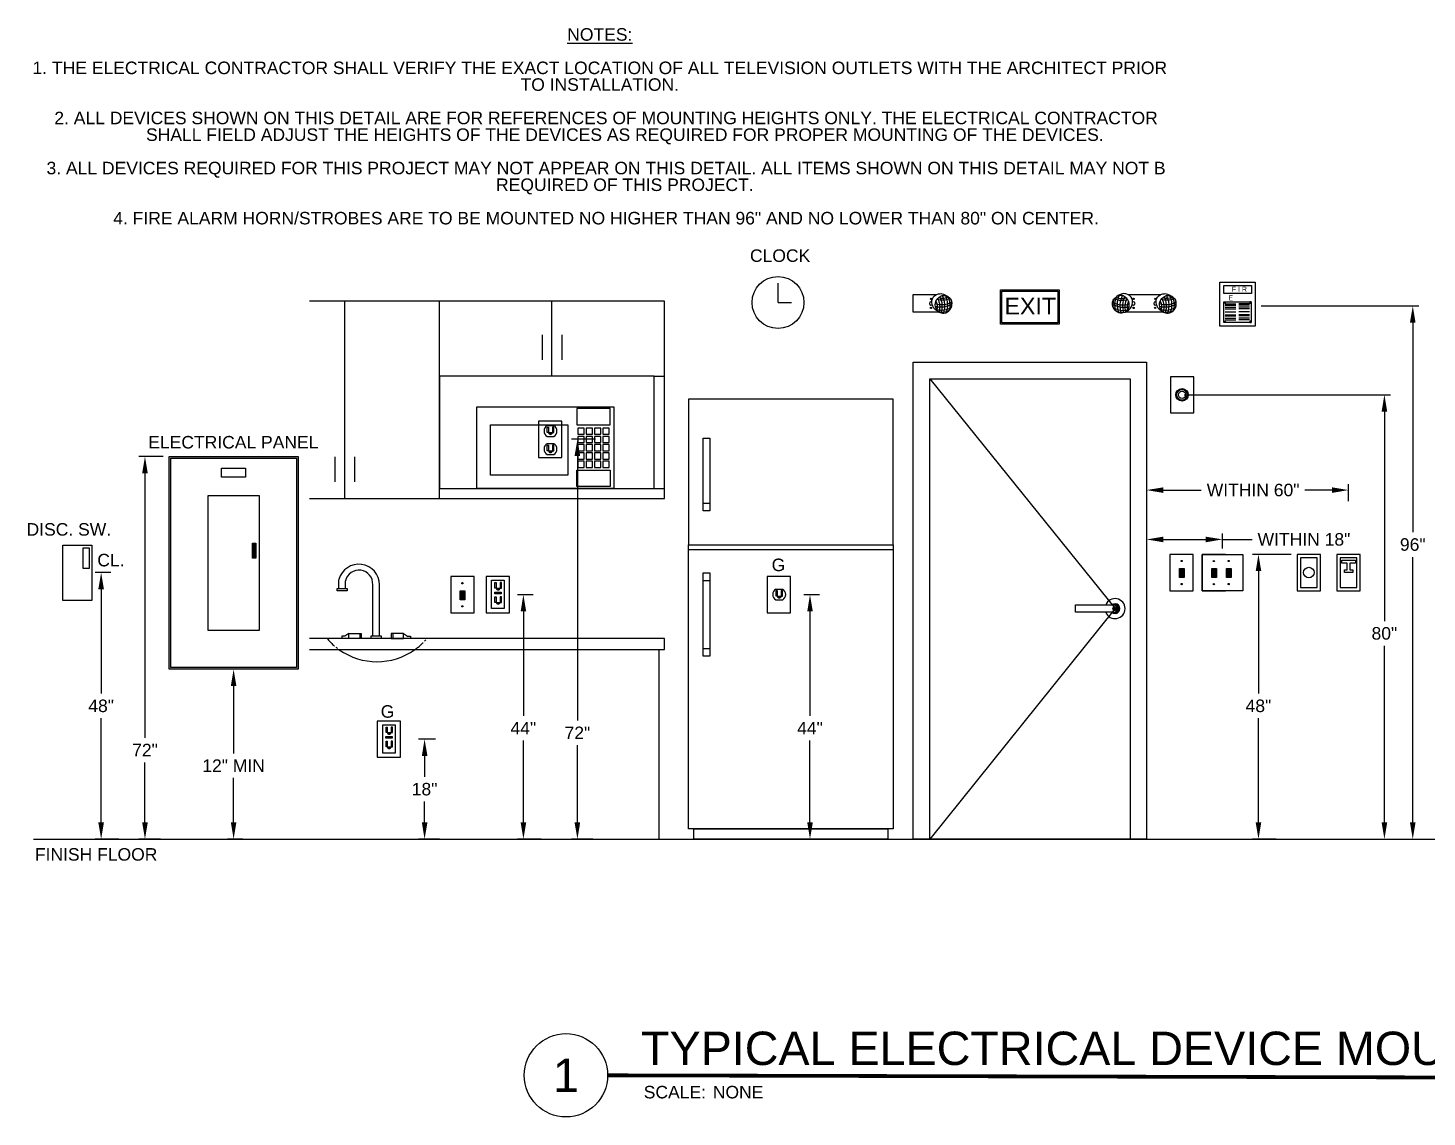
# Model space of a CAD drawing. Header units: inches. Extents: x 18 to 319, y -23 to 107.
# Drawn here: x 18.2 to 185.7, y -23.4 to 107.1 of the extents above; entities that cross this region are included whole.
import ezdxf
from ezdxf.enums import TextEntityAlignment as Align

# ---------------------------------------------------------------- set-up
doc = ezdxf.new("R2010")
doc.units = ezdxf.units.IN
doc.header["$MEASUREMENT"] = 0
doc.linetypes.add('CENTER', pattern=[2, 1.25, -0.25, 0.25, -0.25])
for name, color, linetype in [('E-ANNO', 2, 'Continuous'), ('E-ANNO-DIMS', 2, 'Continuous'), ('E-SYM', 6, 'Continuous'), ('E-TEXT', 2, 'Continuous')]:
    doc.layers.add(name, color=color, linetype=linetype)
doc.styles.add('ArialMT', font='arial.ttf')
doc.styles.add('GEC', font='arial.ttf')
doc.dimstyles.new('GEC-Dim$0', dxfattribs={"dimscale": 16, "dimtxt": 0.09375, "dimasz": 0.125, "dimexe": 0.045, "dimexo": 0.045, "dimgap": 0.045, "dimtad": 0, "dimtih": 1, "dimtoh": 1, "dimdec": 1, "dimdsep": 46, "dimlunit": 5, "dimtxsty": 'ArialMT', "dimcen": 0, "dimadec": 0, "dimazin": 0, "dimtfac": 1, "dimtdec": 1, "dimtofl": 0, "dimtmove": 0, "dimatfit": 3, "dimfxl": 1, "dimfrac": 2, "dimtolj": 1, "dimtzin": 0, "dimarcsym": 0})

# ---------------------------------------------------------------- blocks, each defined once
blk = doc.blocks.new('*U3')
at = {"const_width": 0.028}
blk.add_lwpolyline([(0, 0), (8.926, -0.023)], dxfattribs=at)
blk.add_circle((-0.312, 0), 0.312)
at = {"char_height": 0.0938, "width": 1.28263, "attachment_point": 1, "style": 'GEC'}
for s, insert in [('SCALE:', (0.27, -0.079)), ('NONE', (0.787, -0.079))]:
    blk.add_mtext(s, dxfattribs=dict(at, insert=insert))
at = {"style": 'GEC'}
blk.add_attdef('TITLENAME', (0.25, 0.077), '', height=0.25, dxfattribs=at)
blk.add_attdef('DETAILNO', text='', height=0.25, dxfattribs=at).set_placement((-0.312, 0), align=Align.MIDDLE_CENTER)
blk = doc.blocks.new('*D15')
at = {"layer": 'Defpoints', "color": 0, "ltscale": 5, "transparency": 16777216}
for p in [(26.97, 41.86), (28.84, 41.86), (29.8, 9.93)]:
    blk.add_point(p, dxfattribs=at)
at = {"layer": 'E-TEXT', "color": 0, "lineweight": -2, "ltscale": 5, "transparency": 16777216}
for p, q in [((28.12, 41.86), (26.25, 41.86)), ((26.97, 39.86), (26.97, 27.38)), ((26.97, 11.93), (26.97, 24.41)), ((29.08, 9.93), (26.25, 9.93))]:
    blk.add_line(p, q, dxfattribs=at)
at = {"layer": 'E-TEXT', "color": 0, "ltscale": 5, "transparency": 16777216}
for points in [[(26.63, 39.86), (27.3, 39.86), (26.97, 41.86)], [(26.63, 11.93), (27.3, 11.93), (26.97, 9.93)]]:
    blk.add_solid(points, dxfattribs=at)
at = {"layer": 'E-TEXT', "color": 0, "ltscale": 5, "transparency": 16777216, "insert": (26.97, 25.89), "char_height": 1.5, "attachment_point": 5, "style": 'ArialMT'}
blk.add_mtext('\\A1;48"', dxfattribs=at)
blk = doc.blocks.new('*D16')
at = {"layer": 'Defpoints', "color": 0, "ltscale": 5, "transparency": 16777216}
for p in [(32.22, 55.76), (35.11, 55.76), (34.78, 9.93)]:
    blk.add_point(p, dxfattribs=at)
at = {"layer": 'E-TEXT', "color": 0, "lineweight": -2, "ltscale": 5, "transparency": 16777216}
for p, q in [((34.39, 55.76), (31.5, 55.76)), ((32.22, 53.76), (32.22, 22.07)), ((32.22, 11.93), (32.22, 19.12)), ((34.06, 9.93), (31.5, 9.93))]:
    blk.add_line(p, q, dxfattribs=at)
at = {"layer": 'E-TEXT', "color": 0, "ltscale": 5, "transparency": 16777216}
for points in [[(31.88, 53.76), (32.55, 53.76), (32.22, 55.76)], [(31.88, 11.93), (32.55, 11.93), (32.22, 9.93)]]:
    blk.add_solid(points, dxfattribs=at)
at = {"layer": 'E-TEXT', "color": 0, "ltscale": 5, "transparency": 16777216, "insert": (32.22, 20.6), "char_height": 1.5, "attachment_point": 5, "style": 'ArialMT'}
blk.add_mtext('\\A1;72"', dxfattribs=at)
blk = doc.blocks.new('*D17')
at = {"layer": 'Defpoints', "color": 0, "ltscale": 5, "transparency": 16777216}
for p in [(42.83, 30.28), (44.96, 30.28), (44.65, 9.93)]:
    blk.add_point(p, dxfattribs=at)
at = {"layer": 'E-TEXT', "color": 0, "lineweight": -2, "ltscale": 5, "transparency": 16777216}
for p, q in [((44.24, 30.28), (42.11, 30.28)), ((42.83, 28.28), (42.83, 20.2)), ((42.83, 11.93), (42.83, 17.26)), ((43.93, 9.93), (42.11, 9.93))]:
    blk.add_line(p, q, dxfattribs=at)
at = {"layer": 'E-TEXT', "color": 0, "ltscale": 5, "transparency": 16777216}
for points in [[(42.5, 28.28), (43.16, 28.28), (42.83, 30.28)], [(42.5, 11.93), (43.16, 11.93), (42.83, 9.93)]]:
    blk.add_solid(points, dxfattribs=at)
at = {"layer": 'E-TEXT', "color": 0, "ltscale": 5, "transparency": 16777216, "insert": (42.83, 18.73), "char_height": 1.5, "attachment_point": 5, "style": 'ArialMT'}
blk.add_mtext('\\A1;12" MIN', dxfattribs=at)
blk = doc.blocks.new('*D18')
at = {"layer": 'Defpoints', "color": 0, "ltscale": 5, "transparency": 16777216}
for p in [(77.53, 39.2), (79.41, 39.2), (80.36, 9.93)]:
    blk.add_point(p, dxfattribs=at)
at = {"layer": 'E-TEXT', "color": 0, "lineweight": -2, "ltscale": 5, "transparency": 16777216}
for p, q in [((78.69, 39.2), (76.81, 39.2)), ((77.53, 37.2), (77.53, 24.7)), ((77.53, 11.93), (77.53, 21.76)), ((79.64, 9.93), (76.81, 9.93))]:
    blk.add_line(p, q, dxfattribs=at)
at = {"layer": 'E-TEXT', "color": 0, "ltscale": 5, "transparency": 16777216}
for points in [[(77.2, 37.2), (77.87, 37.2), (77.53, 39.2)], [(77.2, 11.93), (77.87, 11.93), (77.53, 9.93)]]:
    blk.add_solid(points, dxfattribs=at)
at = {"layer": 'E-TEXT', "color": 0, "ltscale": 5, "transparency": 16777216, "insert": (77.53, 23.23), "char_height": 1.5, "attachment_point": 5, "style": 'ArialMT'}
blk.add_mtext('\\A1;44"', dxfattribs=at)
blk = doc.blocks.new('*D19')
at = {"layer": 'Defpoints', "color": 0, "ltscale": 5, "transparency": 16777216}
for p in [(65.7, 21.9), (67.73, 21.9), (68.21, 9.93)]:
    blk.add_point(p, dxfattribs=at)
at = {"layer": 'E-TEXT', "color": 0, "lineweight": -2, "ltscale": 5, "transparency": 16777216}
for p, q in [((67.01, 21.9), (64.98, 21.9)), ((65.7, 19.9), (65.7, 17.4)), ((65.7, 11.93), (65.7, 14.43)), ((67.49, 9.93), (64.98, 9.93))]:
    blk.add_line(p, q, dxfattribs=at)
at = {"layer": 'E-TEXT', "color": 0, "ltscale": 5, "transparency": 16777216}
for points in [[(65.37, 19.9), (66.04, 19.9), (65.7, 21.9)], [(65.37, 11.93), (66.04, 11.93), (65.7, 9.93)]]:
    blk.add_solid(points, dxfattribs=at)
at = {"layer": 'E-TEXT', "color": 0, "ltscale": 5, "transparency": 16777216, "insert": (65.7, 15.91), "char_height": 1.5, "attachment_point": 5, "style": 'ArialMT'}
blk.add_mtext('\\A1;18"', dxfattribs=at)
blk = doc.blocks.new('*D20')
at = {"layer": 'Defpoints', "color": 0, "ltscale": 5, "transparency": 16777216}
for p in [(84, 57.83), (86.89, 57.83), (86.56, 9.93)]:
    blk.add_point(p, dxfattribs=at)
at = {"layer": 'E-TEXT', "color": 0, "lineweight": -2, "ltscale": 5, "transparency": 16777216}
for p, q in [((86.17, 57.83), (83.28, 57.83)), ((84, 55.83), (84, 24.14)), ((84, 11.93), (84, 21.19)), ((85.84, 9.93), (83.28, 9.93))]:
    blk.add_line(p, q, dxfattribs=at)
at = {"layer": 'E-TEXT', "color": 0, "ltscale": 5, "transparency": 16777216}
for points in [[(83.66, 55.83), (84.33, 55.83), (84, 57.83)], [(83.66, 11.93), (84.33, 11.93), (84, 9.93)]]:
    blk.add_solid(points, dxfattribs=at)
at = {"layer": 'E-TEXT', "color": 0, "ltscale": 5, "transparency": 16777216, "insert": (84, 22.66), "char_height": 1.5, "attachment_point": 5, "style": 'ArialMT'}
blk.add_mtext('\\A1;72"', dxfattribs=at)
blk = doc.blocks.new('*D21')
at = {"layer": 'Defpoints', "color": 0, "ltscale": 5, "transparency": 16777216}
for p in [(111.85, 39.2), (113.72, 39.2), (114.68, 9.93)]:
    blk.add_point(p, dxfattribs=at)
at = {"layer": 'E-TEXT', "color": 0, "lineweight": -2, "ltscale": 5, "transparency": 16777216}
for p, q in [((113, 39.2), (111.13, 39.2)), ((111.85, 37.2), (111.85, 24.7)), ((111.85, 11.93), (111.85, 21.76)), ((113.96, 9.93), (111.13, 9.93))]:
    blk.add_line(p, q, dxfattribs=at)
at = {"layer": 'E-TEXT', "color": 0, "ltscale": 5, "transparency": 16777216}
for points in [[(111.52, 37.2), (112.19, 37.2), (111.85, 39.2)], [(111.52, 11.93), (112.19, 11.93), (111.85, 9.93)]]:
    blk.add_solid(points, dxfattribs=at)
at = {"layer": 'E-TEXT', "color": 0, "ltscale": 5, "transparency": 16777216, "insert": (111.85, 23.23), "char_height": 1.5, "attachment_point": 5, "style": 'ArialMT'}
blk.add_mtext('\\A1;44"', dxfattribs=at)
blk = doc.blocks.new('*D22')
at = {"layer": 'Defpoints', "color": 0, "ltscale": 5, "transparency": 16777216}
for p in [(165.55, 44.03), (170.18, 44.03), (168.38, 9.93)]:
    blk.add_point(p, dxfattribs=at)
at = {"layer": 'E-TEXT', "color": 0, "lineweight": -2, "ltscale": 5, "transparency": 16777216}
for p, q in [((169.46, 44.03), (164.83, 44.03)), ((165.55, 42.03), (165.55, 27.38)), ((165.55, 11.93), (165.55, 24.41)), ((167.66, 9.93), (164.83, 9.93))]:
    blk.add_line(p, q, dxfattribs=at)
at = {"layer": 'E-TEXT', "color": 0, "ltscale": 5, "transparency": 16777216}
for points in [[(165.22, 42.03), (165.89, 42.03), (165.55, 44.03)], [(165.22, 11.93), (165.89, 11.93), (165.55, 9.93)]]:
    blk.add_solid(points, dxfattribs=at)
at = {"layer": 'E-TEXT', "color": 0, "ltscale": 5, "transparency": 16777216, "insert": (165.55, 25.89), "char_height": 1.5, "attachment_point": 5, "style": 'ArialMT'}
blk.add_mtext('\\A1;48"', dxfattribs=at)
blk = doc.blocks.new('*D23')
at = {"layer": 'Defpoints', "color": 0, "ltscale": 5, "transparency": 16777216}
for p in [(152.16, 46.11), (161.24, 45.83), (161.24, 44.03)]:
    blk.add_point(p, dxfattribs=at)
at = {"layer": 'E-TEXT', "color": 0, "lineweight": -2, "ltscale": 5, "transparency": 16777216}
for p, q in [((152.16, 45.39), (152.16, 45.11)), ((154.16, 45.83), (159.24, 45.83)), ((161.24, 44.75), (161.24, 46.55)), ((161.24, 45.83), (164.79, 45.83))]:
    blk.add_line(p, q, dxfattribs=at)
at = {"layer": 'E-TEXT', "color": 0, "ltscale": 5, "transparency": 16777216}
for points in [[(154.16, 46.16), (154.16, 45.49), (152.16, 45.83)], [(159.24, 46.16), (159.24, 45.49), (161.24, 45.83)]]:
    blk.add_solid(points, dxfattribs=at)
at = {"layer": 'E-TEXT', "color": 0, "ltscale": 5, "transparency": 16777216, "insert": (171, 45.83), "char_height": 1.5, "attachment_point": 5, "style": 'ArialMT'}
blk.add_mtext('\\A1;WITHIN 18"', dxfattribs=at)
blk = doc.blocks.new('*D24')
at = {"layer": 'Defpoints', "color": 0, "ltscale": 5, "transparency": 16777216}
for p in [(152.16, 51.76), (176.34, 51.74), (176.34, 49.69)]:
    blk.add_point(p, dxfattribs=at)
at = {"layer": 'E-TEXT', "color": 0, "lineweight": -2, "ltscale": 5, "transparency": 16777216}
for p, q in [((176.34, 50.41), (176.34, 52.46)), ((152.16, 51.04), (152.16, 51.02)), ((154.16, 51.74), (158.7, 51.74)), ((174.34, 51.74), (171.12, 51.74))]:
    blk.add_line(p, q, dxfattribs=at)
at = {"layer": 'E-TEXT', "color": 0, "ltscale": 5, "transparency": 16777216}
for points in [[(154.16, 52.07), (154.16, 51.4), (152.16, 51.74)], [(174.34, 52.07), (174.34, 51.4), (176.34, 51.74)]]:
    blk.add_solid(points, dxfattribs=at)
at = {"layer": 'E-TEXT', "color": 0, "ltscale": 5, "transparency": 16777216, "insert": (164.91, 51.74), "char_height": 1.5, "attachment_point": 5, "style": 'ArialMT'}
blk.add_mtext('\\A1;WITHIN 60"', dxfattribs=at)
blk = doc.blocks.new('*D25')
at = {"layer": 'Defpoints', "color": 0, "ltscale": 5, "transparency": 16777216}
for p in [(155.92, 63.15), (180.63, 63.15), (177.81, 9.93)]:
    blk.add_point(p, dxfattribs=at)
at = {"layer": 'E-TEXT', "color": 0, "lineweight": -2, "ltscale": 5, "transparency": 16777216}
for p, q in [((156.64, 63.15), (181.35, 63.15)), ((180.63, 61.15), (180.63, 36.05)), ((180.63, 11.93), (180.63, 33.08)), ((178.53, 9.93), (181.35, 9.93))]:
    blk.add_line(p, q, dxfattribs=at)
at = {"layer": 'E-TEXT', "color": 0, "ltscale": 5, "transparency": 16777216}
for points in [[(180.3, 61.15), (180.97, 61.15), (180.63, 63.15)], [(180.3, 11.93), (180.97, 11.93), (180.63, 9.93)]]:
    blk.add_solid(points, dxfattribs=at)
at = {"layer": 'E-TEXT', "color": 0, "ltscale": 5, "transparency": 16777216, "insert": (180.63, 34.57), "char_height": 1.5, "attachment_point": 5, "style": 'ArialMT'}
blk.add_mtext('\\A1;80"', dxfattribs=at)
blk = doc.blocks.new('*D27')
at = {"layer": 'Defpoints', "color": 0, "ltscale": 5, "transparency": 16777216}
for p in [(165.14, 73.79), (184.03, 73.79), (181.2, 9.93)]:
    blk.add_point(p, dxfattribs=at)
at = {"layer": 'E-TEXT', "color": 0, "lineweight": -2, "ltscale": 5, "transparency": 16777216}
for p, q in [((165.86, 73.79), (184.75, 73.79)), ((184.03, 71.79), (184.03, 46.7)), ((184.03, 11.93), (184.03, 43.72)), ((181.92, 9.93), (184.75, 9.93))]:
    blk.add_line(p, q, dxfattribs=at)
at = {"layer": 'E-TEXT', "color": 0, "ltscale": 5, "transparency": 16777216}
for points in [[(183.69, 71.79), (184.36, 71.79), (184.03, 73.79)], [(183.69, 11.93), (184.36, 11.93), (184.03, 9.93)]]:
    blk.add_solid(points, dxfattribs=at)
at = {"layer": 'E-TEXT', "color": 0, "ltscale": 5, "transparency": 16777216, "insert": (184.03, 45.21), "char_height": 1.5, "attachment_point": 5, "style": 'ArialMT'}
blk.add_mtext('\\A1;96"', dxfattribs=at)

msp = doc.modelspace()

# ---------------------------------------------------------------- hatches: boundary and pattern name
h = msp.add_hatch(color=8)
h.dxf.hatch_style = 1
h.paths.add_polyline_path([(45.48, 45.37), (45.08, 45.37), (45.08, 43.6), (45.48, 43.6)])
at = {"layer": 'E-SYM'}
h = msp.add_hatch(color=256, dxfattribs=at)
h.dxf.hatch_style = 1
h.paths.add_polyline_path([(81.02, 58.62), (80.53, 58.62, 0.869728)])
h = msp.add_hatch(color=256, dxfattribs=at)
h.dxf.hatch_style = 1
h.paths.add_polyline_path([(50.55, 55.76), (35.11, 55.76), (35.11, 30.28), (50.55, 30.28)])
h.paths.add_polyline_path([(35.31, 30.48), (50.35, 30.48), (50.35, 55.56), (35.31, 55.56)], flags=16)
h.paths.add_polyline_path([(45.89, 51.1), (45.89, 34.94), (39.77, 34.94), (39.77, 51.1)], flags=0)
h.paths.add_polyline_path([(44.26, 53.3), (41.4, 53.3), (41.4, 54.36), (44.26, 54.36)], flags=0)
h.paths.add_polyline_path([(45.48, 45.37), (45.48, 43.6), (45.08, 43.6), (45.08, 45.37)], flags=0)
h = msp.add_hatch(color=256, dxfattribs=at)
h.dxf.hatch_style = 1
h.paths.add_polyline_path([(81.02, 56.45), (80.53, 56.45, 0.869728)])
h = msp.add_hatch(color=256, dxfattribs=at)
h.dxf.hatch_style = 1
h.paths.add_polyline_path([(156.08, 41.26), (156.65, 41.26), (156.65, 42.33), (156.08, 42.33)])
h = msp.add_hatch(color=256, dxfattribs=at)
h.dxf.hatch_style = 1
h.paths.add_polyline_path([(156.16, 42.01), (156.16, 41.98), (156.57, 41.98), (156.57, 42.01)])
h = msp.add_hatch(color=256, dxfattribs=at)
h.dxf.hatch_style = 1
h.paths.add_polyline_path([(156.42, 43.24, 1), (156.27, 43.24, 1)])
h = msp.add_hatch(color=256, dxfattribs=at)
h.dxf.hatch_style = 1
h.paths.add_polyline_path([(159.95, 41.26), (160.51, 41.26), (160.51, 42.33), (159.95, 42.33)])
h = msp.add_hatch(color=256, dxfattribs=at)
h.dxf.hatch_style = 1
h.paths.add_polyline_path([(160.03, 42.01), (160.03, 41.98), (160.43, 41.98), (160.43, 42.01)])
h = msp.add_hatch(color=256, dxfattribs=at)
h.dxf.hatch_style = 1
h.paths.add_polyline_path([(160.28, 43.24, 1), (160.14, 43.24, 1)])
h = msp.add_hatch(color=256, dxfattribs=at)
h.dxf.hatch_style = 1
h.paths.add_polyline_path([(161.73, 41.26), (162.29, 41.26), (162.29, 42.33), (161.73, 42.33)])
h = msp.add_hatch(color=256, dxfattribs=at)
h.dxf.hatch_style = 1
h.paths.add_polyline_path([(161.81, 42.01), (161.81, 41.98), (162.21, 41.98), (162.21, 42.01)])
h = msp.add_hatch(color=256, dxfattribs=at)
h.dxf.hatch_style = 1
h.paths.add_polyline_path([(162.06, 43.24, 1), (161.92, 43.24, 1)])
h = msp.add_hatch(color=256, dxfattribs=at)
h.dxf.hatch_style = 1
h.paths.add_polyline_path([(70.3, 40.58, 1), (70.15, 40.58, 1)])
h = msp.add_hatch(color=256, dxfattribs=at)
h.dxf.hatch_style = 1
h.paths.add_polyline_path([(156.57, 41.71), (156.16, 41.71), (156.16, 41.68), (156.57, 41.68)])
h = msp.add_hatch(color=256, dxfattribs=at)
h.dxf.hatch_style = 1
h.paths.add_polyline_path([(156.42, 40.48, 1), (156.27, 40.48, 1)])
h = msp.add_hatch(color=256, dxfattribs=at)
h.dxf.hatch_style = 1
h.paths.add_polyline_path([(160.43, 41.71), (160.03, 41.71), (160.03, 41.68), (160.43, 41.68)])
h = msp.add_hatch(color=256, dxfattribs=at)
h.dxf.hatch_style = 1
h.paths.add_polyline_path([(160.28, 40.48, 1), (160.14, 40.48, 1)])
h = msp.add_hatch(color=256, dxfattribs=at)
h.dxf.hatch_style = 1
h.paths.add_polyline_path([(162.21, 41.71), (161.81, 41.71), (161.81, 41.68), (162.21, 41.68)])
h = msp.add_hatch(color=256, dxfattribs=at)
h.dxf.hatch_style = 1
h.paths.add_polyline_path([(162.06, 40.48, 1), (161.92, 40.48, 1)])
h = msp.add_hatch(color=256, dxfattribs=at)
h.dxf.hatch_style = 1
h.paths.add_polyline_path([(69.96, 38.6), (70.52, 38.6), (70.52, 39.67), (69.96, 39.67)])
h = msp.add_hatch(color=256, dxfattribs=at)
h.dxf.hatch_style = 1
h.paths.add_polyline_path([(70.04, 39.35), (70.04, 39.32), (70.44, 39.32), (70.44, 39.35)])
h = msp.add_hatch(color=256, dxfattribs=at)
h.dxf.hatch_style = 1
h.paths.add_polyline_path([(70.44, 39.05), (70.04, 39.05), (70.04, 39.02), (70.44, 39.02)])
h = msp.add_hatch(color=256, dxfattribs=at)
h.dxf.hatch_style = 1
h.paths.add_polyline_path([(74.75, 39.99), (74.27, 39.99, 0.869728)])
h = msp.add_hatch(color=256, dxfattribs=at)
h.dxf.hatch_style = 1
h.paths.add_polyline_path([(108.41, 39.04, -0.869728), (107.92, 39.04)])
h = msp.add_hatch(color=256, dxfattribs=at)
h.dxf.hatch_style = 1
h.paths.add_polyline_path([(70.3, 37.82, 1), (70.15, 37.82, 1)])
h = msp.add_hatch(color=256, dxfattribs=at)
h.dxf.hatch_style = 1
h.paths.add_polyline_path([(74.75, 38.29), (74.27, 38.29, 0.869728)])
h = msp.add_hatch(color=256, dxfattribs=at)
h.dxf.hatch_style = 1
h.paths.add_polyline_path([(61.71, 22.69), (61.22, 22.69, 0.869728)])
h = msp.add_hatch(color=256, dxfattribs=at)
h.dxf.hatch_style = 1
h.paths.add_polyline_path([(61.71, 20.99), (61.22, 20.99, 0.869728)])

# ---------------------------------------------------------------- linework, layer by layer
for p, q in [((161.57, 74.03), (162.85, 74.03)), ((161.57, 73.89), (162.85, 73.89)), ((164.47, 74.03), (163.2, 74.03)), ((164.47, 73.89), (163.2, 73.89)), ((161.57, 73.65), (162.85, 73.65)), ((161.57, 73.43), (162.85, 73.43)), ((161.57, 73.11), (162.85, 73.11)), ((161.57, 72.75), (162.85, 72.75)), ((161.57, 72.6), (162.85, 72.6)), ((161.57, 72.35), (162.85, 72.35)), ((161.57, 72.14), (162.85, 72.14)), ((164.47, 73.65), (163.2, 73.65)), ((164.47, 73.43), (163.2, 73.43)), ((164.47, 73.11), (163.2, 73.11)), ((164.47, 72.75), (163.2, 72.75)), ((164.47, 72.6), (163.2, 72.6)), ((164.47, 72.35), (163.2, 72.35)), ((164.47, 72.14), (163.2, 72.14))]:
    msp.add_line(p, q)
for points in [[(161.42, 76.23), (164.71, 76.23), (164.71, 75.28), (161.42, 75.28)], [(161.42, 74.27), (164.66, 74.27), (164.66, 71.82), (161.42, 71.82)], [(161.42, 74.27), (161.56, 74.27), (161.56, 74.13), (161.42, 74.13)], [(164.66, 74.27), (164.51, 74.27), (164.51, 74.13), (164.66, 74.13)], [(161.42, 71.96), (161.56, 71.96), (161.56, 71.82), (161.42, 71.82)], [(164.66, 71.96), (164.51, 71.96), (164.51, 71.82), (164.66, 71.82)]]:
    msp.add_lwpolyline(points, close=True)
at = {"color": 8}
msp.add_lwpolyline([(126.22, 65.06), (148.38, 37.54), (126.22, 9.93)], dxfattribs=at)
for points in [[(73.59, 59.55), (82.86, 59.55), (82.86, 53.51), (73.59, 53.51)], [(84.05, 58.42), (84.8, 58.42), (84.8, 59.16), (84.05, 59.16)], [(85.05, 58.42), (85.8, 58.42), (85.8, 59.16), (85.05, 59.16)], [(86.05, 58.42), (86.79, 58.42), (86.79, 59.16), (86.05, 59.16)], [(87.04, 58.42), (87.79, 58.42), (87.79, 59.16), (87.04, 59.16)], [(84.05, 57.43), (84.8, 57.43), (84.8, 58.17), (84.05, 58.17)], [(84.05, 56.44), (84.8, 56.44), (84.8, 57.19), (84.05, 57.19)], [(85.05, 57.43), (85.8, 57.43), (85.8, 58.17), (85.05, 58.17)], [(85.05, 56.44), (85.8, 56.44), (85.8, 57.19), (85.05, 57.19)], [(86.05, 57.43), (86.79, 57.43), (86.79, 58.17), (86.05, 58.17)], [(86.05, 56.44), (86.79, 56.44), (86.79, 57.19), (86.05, 57.19)], [(87.04, 57.43), (87.79, 57.43), (87.79, 58.17), (87.04, 58.17)], [(87.04, 56.44), (87.79, 56.44), (87.79, 57.19), (87.04, 57.19)], [(84.05, 55.45), (84.8, 55.45), (84.8, 56.2), (84.05, 56.2)], [(85.05, 55.45), (85.8, 55.45), (85.8, 56.2), (85.05, 56.2)], [(86.05, 55.45), (86.79, 55.45), (86.79, 56.2), (86.05, 56.2)], [(87.04, 55.45), (87.79, 55.45), (87.79, 56.2), (87.04, 56.2)], [(84.05, 54.46), (84.8, 54.46), (84.8, 55.21), (84.05, 55.21)], [(85.05, 54.46), (85.8, 54.46), (85.8, 55.21), (85.05, 55.21)], [(86.05, 54.46), (86.79, 54.46), (86.79, 55.21), (86.05, 55.21)], [(87.04, 54.46), (87.79, 54.46), (87.79, 55.21), (87.04, 55.21)], [(39.77, 51.1), (45.89, 51.1), (45.89, 34.94), (39.77, 34.94)], [(45.08, 45.37), (45.48, 45.37), (45.48, 43.6), (45.08, 43.6)]]:
    msp.add_lwpolyline(points, close=True, dxfattribs=at)
at = {"color": 8, "linetype": 'CENTER'}
for start, end in [(220.0503, 234.298), (305.702, 319.9497)]:
    msp.add_arc((60, 38.99), 7.81, start, end, dxfattribs=at)
at = {"color": 8}
msp.add_arc((60, 38.99), 7.81, 234.693, 305.2783, dxfattribs=at)
at = {"layer": 'E-SYM'}
msp.add_line((18.85, 9.93), (314.7, 9.93), dxfattribs=at)
for points in [[(108.02, 74.21), (108.02, 76.51)], [(51.92, 50.74), (94.42, 50.74), (94.42, 74.36), (51.92, 74.36)], [(56.13, 50.74), (56.13, 74.36)], [(67.49, 50.74), (67.49, 74.36)], [(80.95, 65.37), (80.95, 74.36)], [(108.02, 74.21), (109.65, 74.21)], [(124.22, 75.17), (127.02, 75.17)], [(124.22, 73.04), (124.22, 75.17)], [(126.28, 74.7), (126.38, 74.59)], [(149.91, 75.17), (153.87, 75.17)], [(150.64, 74.7), (150.55, 74.59)], [(153.13, 74.7), (153.23, 74.59)], [(127.35, 73.04), (127.35, 73.04), (124.22, 73.04)], [(126.28, 73.5), (126.38, 73.61)], [(154.2, 73.04), (154.2, 73.04), (149.58, 73.04)], [(150.64, 73.5), (150.55, 73.61)], [(153.13, 73.5), (153.23, 73.61)], [(79.78, 70.34), (79.78, 67.36)], [(82.12, 70.34), (82.12, 67.36)], [(93.18, 65.37), (94.42, 65.37)], [(80.36, 59.47), (81.19, 59.47)], [(80.36, 58.17), (81.19, 58.17)], [(80.36, 57.3), (81.19, 57.3)], [(80.53, 58.62), (81.02, 58.62)], [(54.96, 55.71), (54.96, 52.73)], [(57.3, 55.71), (57.3, 52.73)], [(80.36, 56), (81.19, 56)], [(80.53, 56.45), (81.02, 56.45)], [(67.49, 51.94), (94.42, 51.94)], [(99.06, 50.18), (99.84, 50.18)], [(161.61, 44.03), (158.81, 44.03), (158.81, 44.03), (158.81, 39.69), (161.61, 39.69)], [(156.16, 42.01), (156.57, 42.01)], [(156.16, 41.98), (156.57, 41.98)], [(160.03, 42.01), (160.43, 42.01)], [(160.03, 41.98), (160.43, 41.98)], [(161.81, 42.01), (162.21, 42.01)], [(161.81, 41.98), (162.21, 41.98)], [(176.19, 42.97), (175.54, 42.97), (175.54, 43.34), (177.17, 43.34), (177.17, 42.97), (176.51, 42.97)], [(176.51, 42.2), (176.84, 42.2), (176.84, 41.86), (175.87, 41.86), (175.87, 42.2), (176.19, 42.2)], [(176.19, 42.2), (176.19, 42.97)], [(176.51, 42.97), (176.51, 42.2)], [(55.4, 40.86), (55.4, 39.97)], [(56.23, 39.97), (56.23, 40.86)], [(59.49, 34.27), (59.49, 40.39)], [(60.32, 34.27), (60.32, 40.39)], [(99.06, 40.92), (99.84, 40.92)], [(156.16, 41.71), (156.57, 41.71)], [(156.16, 41.68), (156.57, 41.68)], [(160.03, 41.71), (160.43, 41.71)], [(160.03, 41.68), (160.43, 41.68)], [(161.81, 41.71), (162.21, 41.71)], [(161.81, 41.68), (162.21, 41.68)], [(70.04, 39.35), (70.44, 39.35)], [(70.04, 39.32), (70.44, 39.32)], [(70.04, 39.05), (70.44, 39.05)], [(70.04, 39.02), (70.44, 39.02)], [(74.27, 39.99), (74.75, 39.99)], [(107.75, 39.89), (108.58, 39.89)], [(107.75, 38.59), (108.58, 38.59)], [(107.92, 39.04), (108.41, 39.04)], [(74.27, 38.29), (74.75, 38.29)], [(148.21, 37.1), (143.65, 37.1), (143.65, 37.98), (148.21, 37.98)], [(148.14, 37.61), (148.61, 37.61)], [(148.14, 37.47), (148.61, 37.47)], [(51.92, 32.65), (94.42, 32.65), (94.42, 33.97), (51.92, 33.97)], [(56.62, 34.57), (56.14, 34.25), (55.78, 34.25), (55.78, 33.97)], [(57.94, 34.57), (57.94, 33.97)], [(61.88, 34.57), (61.88, 33.97)], [(63.19, 34.57), (63.67, 34.25), (64.03, 34.25), (64.03, 33.97)], [(93.74, 32.65), (93.74, 9.93)], [(99.06, 32.76), (99.84, 32.76)], [(61.22, 22.69), (61.71, 22.69)], [(61.22, 20.99), (61.71, 20.99)]]:
    msp.add_lwpolyline(points, dxfattribs=at)
for points in [[(134.68, 75.74), (141.7, 75.74), (141.7, 71.61), (134.68, 71.61)], [(134.84, 75.58), (141.54, 75.58), (141.54, 71.77), (134.84, 71.77)], [(160.93, 76.66), (165.14, 76.66), (165.14, 71.38), (160.93, 71.38)], [(124.22, 67.05), (152.16, 67.05), (152.16, 9.93), (124.22, 9.93)], [(67.49, 51.94), (93.18, 51.94), (93.18, 65.37), (67.49, 65.37)], [(126.22, 65.06), (150.17, 65.06), (150.17, 9.93), (126.22, 9.93)], [(155, 65.32), (155, 65.32), (155, 60.98), (157.8, 60.98), (157.8, 65.32)], [(97.3, 45.2), (121.8, 45.2), (121.8, 62.61), (97.3, 62.61)], [(71.95, 61.73), (88.38, 61.73), (88.38, 51.94), (71.95, 51.94)], [(83.93, 59.55), (87.92, 59.55), (87.92, 61.52), (83.93, 61.52)], [(79.34, 60), (79.34, 60), (79.34, 55.66), (82.14, 55.66), (82.14, 60)], [(80.39, 59.28), (80.53, 59.28), (80.53, 58.62), (80.39, 58.62)], [(81.16, 59.28), (81.02, 59.28), (81.02, 58.62), (81.16, 58.62)], [(80.39, 57.1), (80.53, 57.1), (80.53, 56.45), (80.39, 56.45)], [(81.16, 57.1), (81.02, 57.1), (81.02, 56.45), (81.16, 56.45)], [(99.06, 57.95), (99.84, 57.95), (99.84, 49.27), (99.06, 49.27)], [(35.11, 55.76), (50.55, 55.76), (50.55, 30.28), (35.11, 30.28)], [(35.31, 55.56), (50.35, 55.56), (50.35, 30.48), (35.31, 30.48)], [(41.4, 54.36), (44.26, 54.36), (44.26, 53.3), (41.4, 53.3)], [(83.93, 54.13), (87.92, 54.13), (87.92, 52.15), (83.93, 52.15)], [(22.38, 45.13), (25.87, 45.13), (25.87, 38.5), (22.38, 38.5)], [(24.82, 44.82), (25.55, 44.82), (25.55, 42.34), (24.82, 42.34)], [(97.3, 45.2), (121.8, 45.2), (121.8, 11.17), (97.3, 11.17)], [(97.3, 45.2), (121.8, 45.2), (121.8, 44.58), (97.3, 44.58)], [(154.95, 44.03), (154.95, 44.03), (154.95, 39.69), (157.74, 39.69), (157.74, 44.03)], [(158.81, 44.03), (163.67, 44.03), (163.67, 39.69), (158.81, 39.69)], [(170.18, 44.03), (170.18, 44.03), (170.18, 39.69), (172.98, 39.69), (172.98, 44.03)], [(170.58, 43.63), (170.58, 40.09), (172.58, 40.09), (172.58, 43.63)], [(174.94, 44.03), (174.94, 44.03), (174.94, 39.69), (177.74, 39.69), (177.74, 44.03)], [(175.34, 43.63), (175.34, 40.09), (177.34, 40.09), (177.34, 43.63)], [(156.08, 42.33), (156.65, 42.33), (156.65, 41.26), (156.08, 41.26)], [(156.16, 42.25), (156.57, 42.25), (156.57, 41.34), (156.16, 41.34)], [(159.95, 42.33), (160.51, 42.33), (160.51, 41.26), (159.95, 41.26)], [(160.03, 42.25), (160.43, 42.25), (160.43, 41.34), (160.03, 41.34)], [(161.73, 42.33), (162.29, 42.33), (162.29, 41.26), (161.73, 41.26)], [(161.81, 42.25), (162.21, 42.25), (162.21, 41.34), (161.81, 41.34)], [(68.83, 41.37), (68.83, 41.37), (68.83, 37.03), (71.62, 37.03), (71.62, 41.37)], [(73.07, 41.37), (73.07, 41.37), (73.07, 37.03), (75.87, 37.03), (75.87, 41.37)], [(73.72, 40.94), (75.22, 40.94), (75.22, 37.54), (73.72, 37.54)], [(74.12, 40.65), (74.27, 40.65), (74.27, 39.99), (74.12, 39.99)], [(74.89, 40.65), (74.75, 40.65), (74.75, 39.99), (74.89, 39.99)], [(99.06, 41.84), (99.84, 41.84), (99.84, 31.84), (99.06, 31.84)], [(106.73, 41.37), (106.73, 41.37), (106.73, 37.03), (109.53, 37.03), (109.53, 41.37)], [(55.23, 39.97), (56.41, 39.97), (56.41, 39.67), (55.23, 39.67)], [(69.96, 39.67), (70.52, 39.67), (70.52, 38.6), (69.96, 38.6)], [(70.04, 39.59), (70.44, 39.59), (70.44, 38.68), (70.04, 38.68)], [(74.12, 39.53), (74.88, 39.53), (74.88, 39.33), (74.12, 39.33)], [(74.12, 38.95), (74.27, 38.95), (74.27, 38.29), (74.12, 38.29)], [(74.89, 38.95), (74.75, 38.95), (74.75, 38.29), (74.89, 38.29)], [(107.78, 39.7), (107.92, 39.7), (107.92, 39.04), (107.78, 39.04)], [(108.55, 39.7), (108.41, 39.7), (108.41, 39.04), (108.55, 39.04)], [(56.62, 34.57), (58.11, 34.57), (58.11, 33.97), (56.62, 33.97)], [(59.32, 34.27), (60.5, 34.27), (60.5, 33.97), (59.32, 33.97)], [(63.19, 34.57), (61.71, 34.57), (61.71, 33.97), (63.19, 33.97)], [(60.03, 24.07), (60.03, 24.07), (60.03, 19.73), (62.82, 19.73), (62.82, 24.07)], [(60.68, 23.64), (62.17, 23.64), (62.17, 20.24), (60.68, 20.24)], [(61.07, 22.23), (61.83, 22.23), (61.83, 22.03), (61.07, 22.03)], [(61.08, 23.35), (61.22, 23.35), (61.22, 22.69), (61.08, 22.69)], [(61.85, 23.35), (61.71, 23.35), (61.71, 22.69), (61.85, 22.69)], [(61.08, 21.65), (61.22, 21.65), (61.22, 20.99), (61.08, 20.99)], [(61.85, 21.65), (61.71, 21.65), (61.71, 20.99), (61.85, 20.99)], [(97.94, 11.17), (121.16, 11.17), (121.16, 9.93), (97.94, 9.93)]]:
    msp.add_lwpolyline(points, close=True, dxfattribs=at)
for points in [[(127.35, 73.04, -0.199981), (126.55, 73.75, -0.185762), (126.5, 74.66, -0.22491), (127.13, 75.21, -0.111706), (127.65, 75.26, -0.099173), (128.32, 74.94)], [(127.29, 73.07, -0.164191), (126.94, 73.49, -0.194483), (126.93, 74.36, -0.152094), (127.44, 74.93, -0.158841), (127.93, 75.05, -0.111687), (128.34, 74.92)], [(128.84, 74.26, -0.198912), (126.85, 74.03, 0.198912)], [(128.85, 74.02, -0.198912), (126.87, 73.71, 0.198912)], [(126.93, 74.36, -0.198912), (127.02, 73.32, 0.198912)], [(128.62, 74.69, -0.198912), (127.06, 74.58, 0.198912)], [(127.14, 74.68, -0.198912), (127.29, 73.07, 0.198912)], [(128.44, 74.85, -0.198912), (127.22, 74.76, 0.198912)], [(127.29, 73.07, 0.144517), (127.89, 72.93, 0.194483), (128.63, 73.38, 0.152094), (128.86, 74.11, 0.158841), (128.7, 74.59, 0.092833), (128.32, 74.94)], [(127.4, 74.9, -0.198912), (127.51, 72.97, 0.198912)], [(127.68, 75.03, -0.198912), (127.82, 72.93, 0.198912)], [(128.06, 75.03, -0.198912), (128.14, 73, 0.198912)], [(128.37, 74.9, -0.198912), (128.48, 73.21, 0.198912)], [(128.7, 74.59, -0.198912), (128.71, 73.51, 0.198912)], [(149.64, 73.07, -0.144517), (149.04, 72.93, -0.194483), (148.29, 73.38, -0.152094), (148.07, 74.11, -0.158841), (148.22, 74.59, -0.092833), (148.61, 74.94)], [(148.07, 74.02, 0.198912), (150.05, 73.71, -0.198912)], [(148.08, 74.26, 0.198912), (150.07, 74.03, -0.198912)], [(148.22, 74.59, 0.198912), (148.21, 73.51, -0.198912)], [(148.3, 74.69, 0.198912), (149.87, 74.58, -0.198912)], [(148.55, 74.9, 0.198912), (148.45, 73.21, -0.198912)], [(148.48, 74.85, 0.198912), (149.7, 74.76, -0.198912)], [(149.64, 73.07, 0.164191), (149.99, 73.49, 0.194483), (150, 74.36, 0.152094), (149.48, 74.93, 0.158841), (148.99, 75.05, 0.111687), (148.59, 74.92)], [(149.58, 73.04, 0.199981), (150.37, 73.75, 0.185762), (150.42, 74.66, 0.22491), (149.79, 75.21, 0.111706), (149.28, 75.26, 0.099173), (148.61, 74.94)], [(148.87, 75.03, 0.198912), (148.79, 73, -0.198912)], [(149.25, 75.03, 0.198912), (149.11, 72.93, -0.198912)], [(149.53, 74.9, 0.198912), (149.41, 72.97, -0.198912)], [(149.78, 74.68, 0.198912), (149.64, 73.07, -0.198912)], [(150, 74.36, 0.198912), (149.9, 73.32, -0.198912)], [(154.2, 73.04, -0.199981), (153.41, 73.75, -0.185762), (153.36, 74.66, -0.22491), (153.99, 75.21, -0.111706), (154.5, 75.26, -0.099173), (155.17, 74.94)], [(154.14, 73.07, -0.164191), (153.79, 73.49, -0.194483), (153.78, 74.36, -0.152094), (154.3, 74.93, -0.158841), (154.78, 75.05, -0.111687), (155.19, 74.92)], [(155.7, 74.26, -0.198912), (153.71, 74.03, 0.198912)], [(155.71, 74.02, -0.198912), (153.73, 73.71, 0.198912)], [(153.78, 74.36, -0.198912), (153.88, 73.32, 0.198912)], [(155.48, 74.69, -0.198912), (153.91, 74.58, 0.198912)], [(153.99, 74.68, -0.198912), (154.14, 73.07, 0.198912)], [(155.3, 74.85, -0.198912), (154.07, 74.76, 0.198912)], [(154.14, 73.07, 0.144517), (154.74, 72.93, 0.194483), (155.49, 73.38, 0.152094), (155.71, 74.11, 0.158841), (155.56, 74.59, 0.092833), (155.17, 74.94)], [(154.25, 74.9, -0.198912), (154.37, 72.97, 0.198912)], [(154.53, 75.03, -0.198912), (154.67, 72.93, 0.198912)], [(154.91, 75.03, -0.198912), (154.99, 73, 0.198912)], [(155.23, 74.9, -0.198912), (155.33, 73.21, 0.198912)], [(155.56, 74.59, -0.198912), (155.57, 73.51, 0.198912)], [(128.76, 73.61, -0.198912), (127.02, 73.32, 0.198912)], [(128.52, 73.24, -0.198912), (127.29, 73.07, 0.198912)], [(148.17, 73.61, 0.198912), (149.9, 73.32, -0.198912)], [(148.41, 73.24, 0.198912), (149.64, 73.07, -0.198912)], [(155.61, 73.61, -0.198912), (153.88, 73.32, 0.198912)], [(155.37, 73.24, -0.198912), (154.14, 73.07, 0.198912)], [(55.43, 41.03, 0.08982), (55.4, 40.86)], [(148.05, 37.98, -0.047989), (148.37, 37.96, -0.188881), (148.63, 37.76, -0.112897), (148.7, 37.54)], [(148.05, 37.1, 0.047989), (148.37, 37.12, 0.188881), (148.63, 37.32, 0.112897), (148.7, 37.54)]]:
    msp.add_lwpolyline(points, format="xyb", dxfattribs=at)
for centre, radius in [((108.02, 74.21), 3.11), ((126.33, 74.65), 0.0733), ((150.6, 74.65), 0.0733), ((153.18, 74.65), 0.0733), ((126.33, 73.56), 0.0733), ((150.6, 73.56), 0.0733), ((153.18, 73.56), 0.0733), ((156.4, 63.15), 0.753), ((156.4, 63.15), 0.7), ((156.4, 63.15), 0.635), ((156.4, 63.15), 0.433), ((156.35, 43.24), 0.0715), ((160.21, 43.24), 0.0715), ((161.99, 43.24), 0.0715), ((171.58, 41.86), 0.635), ((70.22, 40.58), 0.0715), ((156.35, 40.48), 0.0715), ((160.21, 40.48), 0.0715), ((161.99, 40.48), 0.0715), ((74.22, 39.43), 0.0427), ((70.22, 37.82), 0.0715), ((148.38, 37.54), 0.248), ((61.18, 22.13), 0.0427)]:
    msp.add_circle(centre, radius, dxfattribs=at)
for centre, radius, start, end in [((126.34, 74.1), 0.196, 55.8388, 304.1612), ((150.58, 74.1), 0.196, 235.8388, 124.1612), ((153.2, 74.1), 0.196, 55.8388, 304.1612), ((80.77, 58.82), 0.767, 122.3278, 237.6722), ((80.78, 58.82), 0.767, 302.3278, 57.6722), ((80.77, 56.65), 0.767, 122.3278, 237.6722), ((80.78, 58.65), 0.245, 187.9712, 352.0288), ((80.78, 56.65), 0.767, 302.3278, 57.6722), ((80.78, 56.48), 0.245, 187.9712, 352.0288), ((57.83, 40.37), 2.49, 0.5431, 164.7025), ((57.84, 40.5), 1.65, 356.3133, 167.3706), ((74.51, 40.03), 0.245, 187.9712, 352.0288), ((108.16, 39.24), 0.767, 122.3278, 237.6722), ((108.17, 39.07), 0.245, 187.9712, 352.0288), ((108.17, 39.24), 0.767, 302.3278, 57.6722), ((148.38, 37.54), 1.2, 201.4212, 158.5788), ((74.51, 38.33), 0.245, 187.9712, 352.0288), ((148.38, 37.54), 0.58, 229.0779, 130.9221), ((148.38, 37.54), 0.485, 244.6149, 115.3851), ((61.46, 22.73), 0.245, 187.9712, 352.0288), ((61.46, 21.03), 0.245, 187.9712, 352.0288)]:
    msp.add_arc(centre, radius, start, end, dxfattribs=at)

# ---------------------------------------------------------------- block references
at = {"layer": 'E-ANNO', "xscale": 16, "yscale": 16, "zscale": 16}
msp.add_blockref('*U3', (87.62, -18.36), dxfattribs=at).add_auto_attribs({'DETAILNO': '1', 'TITLENAME': 'TYPICAL ELECTRICAL DEVICE MOUNTING HEIGHTS'})

# ---------------------------------------------------------------- texts
at = {"layer": 'E-ANNO-DIMS', "insert": (86.68, 83.54), "char_height": 1.5, "width": 136.3563, "attachment_point": 8, "line_spacing_factor": 0.8, "style": 'GEC'}
msp.add_mtext('{\\LNOTES:\\P\\P\\pi-4.5,l6,t6;}1.^ITHE ELECTRICAL CONTRACTOR SHALL VERIFY THE EXACT LOCATION OF ALL TELEVISION OUTLETS WITH THE ARCHITECT PRIOR TO INSTALLATION.\\P\\pi0,l0,tz;\\P\\pi-4.5,l6,t6;2.^IALL DEVICES SHOWN ON THIS DETAIL ARE FOR REFERENCES OF MOUNTING HEIGHTS ONLY. THE ELECTRICAL CONTRACTOR SHALL FIELD ADJUST THE HEIGHTS OF THE DEVICES AS REQUIRED FOR PROPER MOUNTING OF THE DEVICES.\\P\\pi0,l0,tz;\\P\\pi-4.5,l6,t6;3.^IALL DEVICES REQUIRED FOR THIS PROJECT MAY NOT APPEAR ON THIS DETAIL. ALL ITEMS SHOWN ON THIS DETAIL MAY NOT B REQUIRED OF THIS PROJECT.\\P\\pi0,l0,tz;\\P\\pi-4.5,l6,t6;4.^IFIRE ALARM HORN/STROBES ARE TO BE MOUNTED NO HIGHER THAN 96" AND NO LOWER THAN 80" ON CENTER.', dxfattribs=at)
at = {"layer": 'E-ANNO-DIMS', "attachment_point": 8, "line_spacing_factor": 0.8, "style": 'GEC'}
for s, width, heights, insert, char_height in [('CLOCK', 32.3201, [1.55], (108.27, 79.05), 1.5), ('\\pt6.58627;F I R', 32.3201, [1.55], (163.27, 75.51), 0.5988), ('\\pt19.9584;EXIT', 32.3201, [1.55], (138.23, 72.78), 1.9958), ('E', 32.3201, [1.55], (162.22, 74.46), 0.599), ('ELECTRICAL PANEL', 32.3201, [0], (42.8, 56.7), 1.5), ('DISC. SW.', 17.2338, [0], (23.1, 46.26), 1.5), ('CL.', 17.2338, [0], (28.14, 42.58), 1.5), ('G', 17.2338, [0], (108.07, 42.01), 1.5), ('G', 17.2338, [0], (61.26, 24.45), 1.5), ('FINISH FLOOR', 32.3201, [0.728], (26.37, 7.33), 1.5)]:
    msp.add_mtext_dynamic_manual_height_columns(s, width=width, gutter_width=7.5, heights=heights, dxfattribs=dict(at, insert=insert, char_height=char_height))

# ---------------------------------------------------------------- dimensions: what is measured, and where the dimension line sits
at = {"layer": 'E-TEXT', "ltscale": 5}
for base, p1, p2, text, picture, middle in [((184.03, 73.79), (181.2, 9.93), (165.14, 73.79), '96"', '*D27', (184.03, 45.21)), ((180.63, 63.15), (177.81, 9.93), (155.92, 63.15), '80"', '*D25', (180.63, 34.57)), ((84, 57.83), (86.56, 9.93), (86.89, 57.83), '72"', '*D20', (84, 22.66)), ((32.22, 55.76), (34.78, 9.93), (35.11, 55.76), '72"', '*D16', (32.22, 20.6)), ((165.55, 44.03), (168.38, 9.93), (170.18, 44.03), '48"', '*D22', (165.55, 25.89)), ((26.97, 41.86), (29.8, 9.93), (28.84, 41.86), '48"', '*D15', (26.97, 25.89)), ((77.53, 39.2), (80.36, 9.93), (79.41, 39.2), '44"', '*D18', (77.53, 23.23)), ((111.85, 39.2), (114.68, 9.93), (113.72, 39.2), '44"', '*D21', (111.85, 23.23)), ((42.83, 30.28), (44.65, 9.93), (44.96, 30.28), '12" MIN', '*D17', (42.83, 18.73)), ((65.7, 21.9), (68.21, 9.93), (67.73, 21.9), '18"', '*D19', (65.7, 15.91))]:
    dim = msp.add_linear_dim(base=base, p1=p1, p2=p2, angle=90, text=text, dimstyle='GEC-Dim$0', override={"dimscale": 16, "dimpost": '"', "dimtix": 0, "dimtofl": 0, "dimtmove": 0, "dimatfit": 3}, dxfattribs=at)
    dim.commit()
    dim.dimension.update_dxf_attribs({"geometry": picture, "text_midpoint": middle, "dimtype": 160})
for base, p1, p2, text, picture, middle in [((176.34, 51.74), (152.16, 51.76), (176.34, 49.69), 'WITHIN 60"', '*D24', (164.91, 51.74)), ((161.24, 45.83), (152.16, 46.11), (161.24, 44.03), 'WITHIN 18"', '*D23', (171, 45.83))]:
    dim = msp.add_linear_dim(base=base, p1=p1, p2=p2, text=text, dimstyle='GEC-Dim$0', override={"dimscale": 16, "dimpost": '"', "dimtix": 0, "dimtofl": 0, "dimtmove": 0, "dimatfit": 3}, dxfattribs=at)
    dim.commit()
    dim.dimension.update_dxf_attribs({"geometry": picture, "text_midpoint": middle, "dimtype": 160})

doc.saveas('drawing.dxf')
